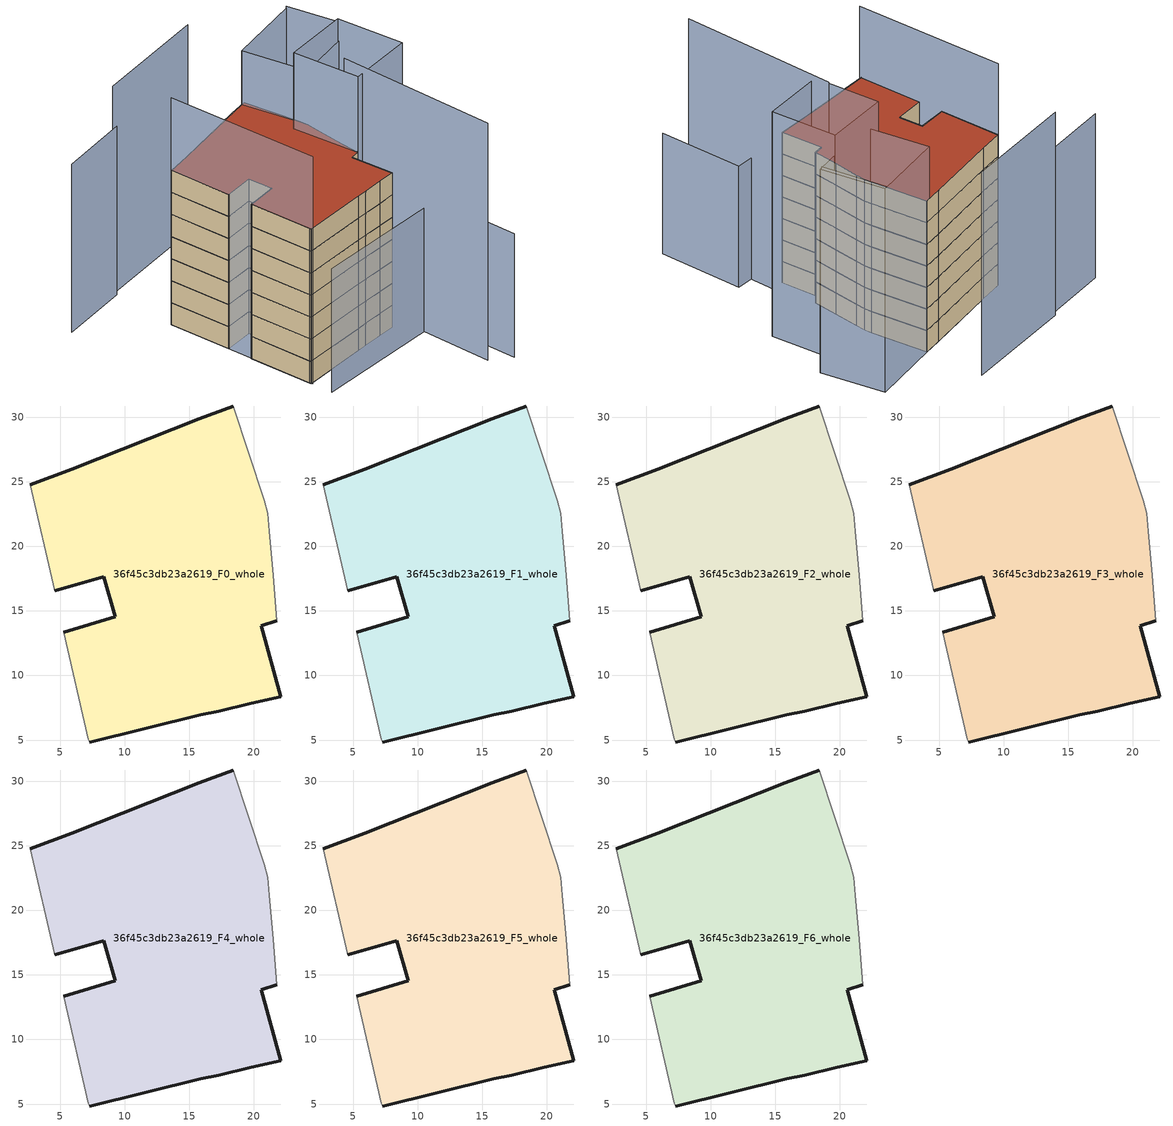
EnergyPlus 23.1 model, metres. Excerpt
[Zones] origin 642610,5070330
36f45c3db23a2619_F0_whole
 floor ground (EU_floor_Construction): 22.1,8.34 20.6,13.85 21.8,14.25 21.5,17.75 21.2,21.15 21.1,22.55 20.8,23.56 18.4,30.86 15.8,29.86 5.89,25.96 2.69,24.76 4.59,16.56 8.39,17.66 9.29,14.55 5.29,13.35 7.18,5.05 7.28,4.85 15.89,6.95 17.29,7.25 19.79,7.84 z0
 wall outside (EU_wall_Construction): 5.29,13.35 9.29,14.55 8.39,17.66 4.59,16.56 / 2.69,24.76 5.89,25.96 15.8,29.86 18.4,30.86 / 21.8,14.25 20.6,13.85 22.1,8.34 19.79,7.84 17.29,7.25 15.89,6.95 7.28,4.85 z0:3
 wall adiabatic (EU_wall_Construction): 7.28,4.85 7.18,5.05 5.29,13.35 / 4.59,16.56 2.69,24.76 / 18.4,30.86 20.8,23.56 21.1,22.55 21.2,21.15 21.5,17.75 21.8,14.25 z0:3
36f45c3db23a2619_F1_whole
 floor to 36f45c3db23a2619_F0_whole (EU_floor_Construction): 22.1,8.34 20.6,13.85 21.8,14.25 21.5,17.75 21.2,21.15 21.1,22.55 20.8,23.56 18.4,30.86 15.8,29.86 5.89,25.96 2.69,24.76 4.59,16.56 8.39,17.66 9.29,14.55 5.28,13.35 7.18,5.05 7.28,4.85 15.89,6.95 17.29,7.25 19.79,7.84 z3
 wall outside (EU_wall_Construction): 5.29,13.35 9.29,14.55 8.39,17.66 4.59,16.56 / 2.69,24.76 5.89,25.96 15.8,29.86 18.4,30.86 / 21.8,14.25 20.6,13.85 22.1,8.34 19.79,7.84 17.29,7.25 15.89,6.95 7.28,4.85 z3:6
 wall adiabatic (EU_wall_Construction): 7.28,4.85 7.18,5.05 5.29,13.35 / 4.59,16.56 2.69,24.76 / 18.4,30.86 20.8,23.56 21.1,22.55 21.2,21.15 21.5,17.75 21.8,14.25 z3:6
36f45c3db23a2619_F2_whole
 floor to 36f45c3db23a2619_F1_whole (EU_floor_Construction): 22.1,8.34 20.6,13.85 21.8,14.25 21.5,17.75 21.2,21.15 21.1,22.55 20.8,23.56 18.4,30.86 15.8,29.86 5.89,25.96 2.69,24.76 4.59,16.56 8.39,17.66 9.29,14.55 5.28,13.35 7.18,5.05 7.28,4.85 15.89,6.95 17.29,7.25 19.79,7.84 z6
 wall outside (EU_wall_Construction): 5.29,13.35 9.29,14.55 8.39,17.66 4.59,16.56 / 2.69,24.76 5.89,25.96 15.8,29.86 18.4,30.86 / 21.8,14.25 20.6,13.85 22.1,8.34 19.79,7.84 17.29,7.25 15.89,6.95 7.28,4.85 z6:9
 wall adiabatic (EU_wall_Construction): 7.28,4.85 7.18,5.05 5.29,13.35 / 4.59,16.56 2.69,24.76 / 18.4,30.86 20.8,23.56 21.1,22.55 21.2,21.15 21.5,17.75 21.8,14.25 z6:9
36f45c3db23a2619_F3_whole
 floor to 36f45c3db23a2619_F2_whole (EU_floor_Construction): 22.1,8.34 20.6,13.85 21.8,14.25 21.5,17.75 21.2,21.15 21.1,22.55 20.8,23.56 18.4,30.86 15.8,29.86 5.89,25.96 2.69,24.76 4.59,16.56 8.39,17.66 9.29,14.55 5.28,13.35 7.18,5.05 7.28,4.85 15.89,6.95 17.29,7.25 19.79,7.84 z9
 wall outside (EU_wall_Construction): 5.29,13.35 9.29,14.55 8.39,17.66 4.59,16.56 / 2.69,24.76 5.89,25.96 15.8,29.86 18.4,30.86 / 21.8,14.25 20.6,13.85 22.1,8.34 19.79,7.84 17.29,7.25 15.89,6.95 7.28,4.85 z9:12
 wall adiabatic (EU_wall_Construction): 7.28,4.85 7.18,5.05 5.29,13.35 / 4.59,16.56 2.69,24.76 / 18.4,30.86 20.8,23.56 21.1,22.55 21.2,21.15 21.5,17.75 21.8,14.25 z9:12
36f45c3db23a2619_F4_whole
 floor to 36f45c3db23a2619_F3_whole (EU_floor_Construction): 22.1,8.34 20.6,13.85 21.8,14.25 21.5,17.75 21.2,21.15 21.1,22.55 20.8,23.56 18.4,30.86 15.8,29.86 5.89,25.96 2.69,24.76 4.59,16.56 8.39,17.66 9.29,14.55 5.28,13.35 7.18,5.05 7.28,4.85 15.89,6.95 17.29,7.25 19.79,7.84 z12
 wall outside (EU_wall_Construction): 5.29,13.35 9.29,14.55 8.39,17.66 4.59,16.56 / 2.69,24.76 5.89,25.96 15.8,29.86 18.4,30.86 / 21.8,14.25 20.6,13.85 22.1,8.34 19.79,7.84 17.29,7.25 15.89,6.95 7.28,4.85 z12:15
 wall adiabatic (EU_wall_Construction): 7.28,4.85 7.18,5.05 5.29,13.35 / 4.59,16.56 2.69,24.76 / 18.4,30.86 20.8,23.56 21.1,22.55 21.2,21.15 21.5,17.75 21.8,14.25 z12:15
36f45c3db23a2619_F5_whole
 floor to 36f45c3db23a2619_F4_whole (EU_floor_Construction): 22.1,8.34 20.6,13.85 21.8,14.25 21.5,17.75 21.2,21.15 21.1,22.55 20.8,23.56 18.4,30.86 15.8,29.86 5.89,25.96 2.69,24.76 4.59,16.56 8.39,17.66 9.29,14.55 5.28,13.35 7.18,5.05 7.28,4.85 15.89,6.95 17.29,7.25 19.79,7.84 z15
 wall outside (EU_wall_Construction): 5.29,13.35 9.29,14.55 8.39,17.66 4.59,16.56 / 2.69,24.76 5.89,25.96 15.8,29.86 18.4,30.86 / 21.8,14.25 20.6,13.85 22.1,8.34 19.79,7.84 17.29,7.25 15.89,6.95 7.28,4.85 z15:18
 wall adiabatic (EU_wall_Construction): 7.28,4.85 7.18,5.05 5.29,13.35 / 4.59,16.56 2.69,24.76 / 18.4,30.86 20.8,23.56 21.1,22.55 21.2,21.15 21.5,17.75 21.8,14.25 z15:18
36f45c3db23a2619_F6_whole
 floor to 36f45c3db23a2619_F5_whole (EU_floor_Construction): 22.1,8.34 20.6,13.85 21.8,14.25 21.5,17.75 21.2,21.15 21.1,22.55 20.8,23.56 18.4,30.86 15.8,29.86 5.89,25.96 2.69,24.76 4.59,16.56 8.39,17.66 9.29,14.55 5.28,13.35 7.18,5.05 7.28,4.85 15.89,6.95 17.29,7.25 19.79,7.84 z18
 wall outside (EU_wall_Construction): 5.29,13.35 9.29,14.55 8.39,17.66 4.59,16.56 / 2.69,24.76 5.89,25.96 15.8,29.86 18.4,30.86 / 21.8,14.25 20.6,13.85 22.1,8.34 19.79,7.84 17.29,7.25 15.89,6.95 7.28,4.85 z18:21
 wall adiabatic (EU_wall_Construction): 7.28,4.85 7.18,5.05 5.29,13.35 / 4.59,16.56 2.69,24.76 / 18.4,30.86 20.8,23.56 21.1,22.55 21.2,21.15 21.5,17.75 21.8,14.25 z18:21
 roof outside (EU_roof_Construction): 18.4,30.86 20.8,23.56 21.1,22.55 21.2,21.15 21.5,17.75 21.8,14.25 20.6,13.85 22.1,8.34 19.79,7.84 17.29,7.25 15.89,6.95 7.28,4.85 7.18,5.05 5.29,13.35 9.29,14.55 8.39,17.66 4.59,16.56 2.69,24.76 5.89,25.96 15.8,29.86 z21
shading: 7.97,1.96 26.6,5.84 / 26.6,5.84 28.95,-5.43 z0:16.8; 2.69,24.76 7.38,4.69 z0:30.9; 1.88,33.7 -7.22,30.67 z0:22.9; 26.12,-4.05 22.09,17.12 z0:32.3; 27.8,25.36 30.34,16.72 / 30.34,16.72 21.81,14.22 / 21.81,14.22 19.27,22.85 / 19.27,22.85 27.8,25.36 z0:31.3; 16.54,38.86 1.59,34.07 / 17.88,30.66 27.71,34.56 / 27.71,34.56 30.93,26.46 / 30.93,26.46 21.1,22.55 / 21.1,22.55 17.88,30.66 z0:28.3; 30.71,26.46 27.56,34.5 z0:28.6
[Building]
EU S2 Campaign: North Axis=0; Terrain=City; Solar Distribution=FullExterior
[Site:Location]
Lyon-Bron: Latitude=45.75; Longitude=5; Time Zone=1; Elevation=198
[SizingPeriod:WeatherFileDays]
AnnualSizingPeriod: Begin Month=1; Begin Day of Month=1; End Month=12; End Day of Month=31; Day of Week for Start Day=Monday; Use Weather File Daylight Saving Period=No; Use Weather File Rain and Snow Indicators=No
[MATERIAL]
EU_InternalMass_Material: Roughness=MediumRough; Thickness=0.1; Conductivity=1; Density=1800; Specific Heat=900; Thermal Absorptance=0.9; Solar Absorptance=0.7; Visible Absorptance=0.7
[MATERIAL:NOMASS] Roughness=MediumRough; Thermal Absorptance=0.9; Solar Absorptance=0.7; Visible Absorptance=0.7
Name | Thermal Resistance
EU_wall_NoMass | 0.776494
EU_roof_NoMass | 0.486893
EU_floor_NoMass | 0.421597
[CONSTRUCTION]
EU_wall_Construction: EU_wall_NoMass
EU_roof_Construction: EU_roof_NoMass
EU_floor_Construction: EU_floor_NoMass
EU_InternalMass_Construction: EU_InternalMass_Material
[ZONE] Type=1; Multiplier=1; Ceiling Height=autocalculate; Volume=1027.42; Floor Area=autocalculate; Part of Total Floor Area=Yes
36f45c3db23a2619_F0_whole; 36f45c3db23a2619_F1_whole; 36f45c3db23a2619_F2_whole; 36f45c3db23a2619_F3_whole; 36f45c3db23a2619_F4_whole; 36f45c3db23a2619_F5_whole; 36f45c3db23a2619_F6_whole
[INTERNALMASS] Construction=EU_InternalMass_Construction; Surface Area=339.094
Name | Zone or ZoneList
36f45c3db23a2619_F0_whole_EU_InternalMass | 36f45c3db23a2619_F0_whole
36f45c3db23a2619_F1_whole_EU_InternalMass | 36f45c3db23a2619_F1_whole
36f45c3db23a2619_F2_whole_EU_InternalMass | 36f45c3db23a2619_F2_whole
36f45c3db23a2619_F3_whole_EU_InternalMass | 36f45c3db23a2619_F3_whole
36f45c3db23a2619_F4_whole_EU_InternalMass | 36f45c3db23a2619_F4_whole
36f45c3db23a2619_F5_whole_EU_InternalMass | 36f45c3db23a2619_F5_whole
36f45c3db23a2619_F6_whole_EU_InternalMass | 36f45c3db23a2619_F6_whole
[OTHEREQUIPMENT] Fuel Type=Electricity; Design Level Calculation Method=Watts/Area; Power per Zone Floor Area=1; Fraction Latent=0; Fraction Radiant=0; Fraction Lost=0; Carbon Dioxide Generation Rate=0; EndUse Subcategory=EU_Step8_InternalGains
Name | Zone or ZoneList or Space or SpaceList | Schedule
EU_Step8_InternalGain_36f45c3db23a2619_F0_whole_f000 | 36f45c3db23a2619_F0_whole | EU_Step8_GainSchedule_36f45c3db23a2619_F0_whole_f000
EU_Step8_InternalGain_36f45c3db23a2619_F1_whole_f000 | 36f45c3db23a2619_F1_whole | EU_Step8_GainSchedule_36f45c3db23a2619_F1_whole_f000
EU_Step8_InternalGain_36f45c3db23a2619_F2_whole_f000 | 36f45c3db23a2619_F2_whole | EU_Step8_GainSchedule_36f45c3db23a2619_F2_whole_f000
EU_Step8_InternalGain_36f45c3db23a2619_F3_whole_f000 | 36f45c3db23a2619_F3_whole | EU_Step8_GainSchedule_36f45c3db23a2619_F3_whole_f000
EU_Step8_InternalGain_36f45c3db23a2619_F4_whole_f000 | 36f45c3db23a2619_F4_whole | EU_Step8_GainSchedule_36f45c3db23a2619_F4_whole_f000
EU_Step8_InternalGain_36f45c3db23a2619_F5_whole_f000 | 36f45c3db23a2619_F5_whole | EU_Step8_GainSchedule_36f45c3db23a2619_F5_whole_f000
EU_Step8_InternalGain_36f45c3db23a2619_F6_whole_f000 | 36f45c3db23a2619_F6_whole | EU_Step8_GainSchedule_36f45c3db23a2619_F6_whole_f000
[ZONEVENTILATION:DESIGNFLOWRATE] Schedule=EU_AlwaysOn; Design Flow Rate Calculation Method=AirChanges/Hour; Air Changes per Hour=0.693814; Ventilation Type=Natural; Fan Pressure Rise=0; Fan Total Efficiency=1; Constant Term Coefficient=1; Temperature Term Coefficient=0; Velocity Term Coefficient=0; Velocity Squared Term Coefficient=0; Minimum Indoor Temperature=-100; Maximum Indoor Temperature=100; Delta Temperature=-100; Minimum Outdoor Temperature=-100; Maximum Outdoor Temperature=100; Maximum Wind Speed=40
Name | Zone or ZoneList or Space or SpaceList
EU_ConstantAir_36f45c3db23a2619_F0_whole | 36f45c3db23a2619_F0_whole
EU_ConstantAir_36f45c3db23a2619_F1_whole | 36f45c3db23a2619_F1_whole
EU_ConstantAir_36f45c3db23a2619_F2_whole | 36f45c3db23a2619_F2_whole
EU_ConstantAir_36f45c3db23a2619_F3_whole | 36f45c3db23a2619_F3_whole
EU_ConstantAir_36f45c3db23a2619_F4_whole | 36f45c3db23a2619_F4_whole
EU_ConstantAir_36f45c3db23a2619_F5_whole | 36f45c3db23a2619_F5_whole
EU_ConstantAir_36f45c3db23a2619_F6_whole | 36f45c3db23a2619_F6_whole
[HVACTEMPLATE:THERMOSTAT] Constant Heating Setpoint=20; Constant Cooling Setpoint=50
EU_HeatOnly_36f45c3db23a2619_F0_whole; EU_HeatOnly_36f45c3db23a2619_F1_whole; EU_HeatOnly_36f45c3db23a2619_F2_whole; EU_HeatOnly_36f45c3db23a2619_F3_whole; EU_HeatOnly_36f45c3db23a2619_F4_whole; EU_HeatOnly_36f45c3db23a2619_F5_whole; EU_HeatOnly_36f45c3db23a2619_F6_whole
[HVACTEMPLATE:ZONE:IDEALLOADSAIRSYSTEM] System Availability Schedule=EU_AlwaysOn; Maximum Heating Supply Air Temperature=50; Minimum Cooling Supply Air Temperature=13; Maximum Heating Supply Air Humidity Ratio=0.0156; Minimum Cooling Supply Air Humidity Ratio=0.0077; Heating Limit=NoLimit; Cooling Limit=NoLimit; Heating Availability Schedule=EU_AlwaysOn; Cooling Availability Schedule=EU_CoolingOff; Dehumidification Control Type=ConstantSensibleHeatRatio; Cooling Sensible Heat Ratio=0.7; Dehumidification Setpoint=60; Humidification Control Type=None; Humidification Setpoint=30; Outdoor Air Method=None; Outdoor Air Flow Rate per Person=0.00944; Outdoor Air Flow Rate per Zone Floor Area=0; Outdoor Air Flow Rate per Zone=0; Demand Controlled Ventilation Type=None; Outdoor Air Economizer Type=NoEconomizer; Heat Recovery Type=None; Sensible Heat Recovery Effectiveness=0.7; Latent Heat Recovery Effectiveness=0.65
Name | Template Thermostat
36f45c3db23a2619_F0_whole | EU_HeatOnly_36f45c3db23a2619_F0_whole
36f45c3db23a2619_F1_whole | EU_HeatOnly_36f45c3db23a2619_F1_whole
36f45c3db23a2619_F2_whole | EU_HeatOnly_36f45c3db23a2619_F2_whole
36f45c3db23a2619_F3_whole | EU_HeatOnly_36f45c3db23a2619_F3_whole
36f45c3db23a2619_F4_whole | EU_HeatOnly_36f45c3db23a2619_F4_whole
36f45c3db23a2619_F5_whole | EU_HeatOnly_36f45c3db23a2619_F5_whole
36f45c3db23a2619_F6_whole | EU_HeatOnly_36f45c3db23a2619_F6_whole
[SIZING:ZONE] Zone Cooling Design Supply Air Temperature Input Method=SupplyAirTemperature; Zone Cooling Design Supply Air Temperature=13; Zone Heating Design Supply Air Temperature Input Method=SupplyAirTemperature; Zone Heating Design Supply Air Temperature=50; Zone Cooling Design Supply Air Humidity Ratio=0.008; Zone Heating Design Supply Air Humidity Ratio=0.008; Cooling Design Air Flow Method=DesignDay; Cooling Design Air Flow Rate=0; Cooling Minimum Air Flow per Zone Floor Area=0.000762; Cooling Minimum Air Flow=0; Cooling Minimum Air Flow Fraction=0.2; Heating Design Air Flow Method=DesignDay; Heating Design Air Flow Rate=0; Heating Maximum Air Flow per Zone Floor Area=0.002032; Heating Maximum Air Flow=0.141576; Heating Maximum Air Flow Fraction=0.3; Account for Dedicated Outdoor Air System=No; Dedicated Outdoor Air System Control Strategy=NeutralSupplyAir; Dedicated Outdoor Air Low Setpoint Temperature for Design=autosize; Dedicated Outdoor Air High Setpoint Temperature for Design=autosize; Zone Load Sizing Method=Sensible Load Only No Latent Load; Zone Latent Cooling Design Supply Air Humidity Ratio Input Method=HumidityRatioDifference; Zone Cooling Design Supply Air Humidity Ratio Difference=0.005; Zone Latent Heating Design Supply Air Humidity Ratio Input Method=HumidityRatioDifference; Zone Humidification Design Supply Air Humidity Ratio Difference=0.005
36f45c3db23a2619_F0_whole; 36f45c3db23a2619_F1_whole; 36f45c3db23a2619_F2_whole; 36f45c3db23a2619_F3_whole; 36f45c3db23a2619_F4_whole; 36f45c3db23a2619_F5_whole; 36f45c3db23a2619_F6_whole
[SCHEDULE:CONSTANT]
Name | Hourly Value
EU_AlwaysOn | 1
EU_CoolingOff | 0
[SCHEDULE:FILE] Column Number=1; Rows to Skip at Top=0; Number of Hours of Data=8760; Column Separator=Comma; Interpolate to Timestep=No; Minutes per Item=60; Adjust Schedule for Daylight Savings=Yes
Name | File
EU_Step8_GainSchedule_36f45c3db23a2619_F0_whole_f000 | ../../schedules/36f45c3db23a2619/36f45c3db23a2619_F0_whole_f000_gain.csv
EU_Step8_GainSchedule_36f45c3db23a2619_F1_whole_f000 | ../../schedules/36f45c3db23a2619/36f45c3db23a2619_F1_whole_f000_gain.csv
EU_Step8_GainSchedule_36f45c3db23a2619_F2_whole_f000 | ../../schedules/36f45c3db23a2619/36f45c3db23a2619_F2_whole_f000_gain.csv
EU_Step8_GainSchedule_36f45c3db23a2619_F3_whole_f000 | ../../schedules/36f45c3db23a2619/36f45c3db23a2619_F3_whole_f000_gain.csv
EU_Step8_GainSchedule_36f45c3db23a2619_F4_whole_f000 | ../../schedules/36f45c3db23a2619/36f45c3db23a2619_F4_whole_f000_gain.csv
EU_Step8_GainSchedule_36f45c3db23a2619_F5_whole_f000 | ../../schedules/36f45c3db23a2619/36f45c3db23a2619_F5_whole_f000_gain.csv
EU_Step8_GainSchedule_36f45c3db23a2619_F6_whole_f000 | ../../schedules/36f45c3db23a2619/36f45c3db23a2619_F6_whole_f000_gain.csv
